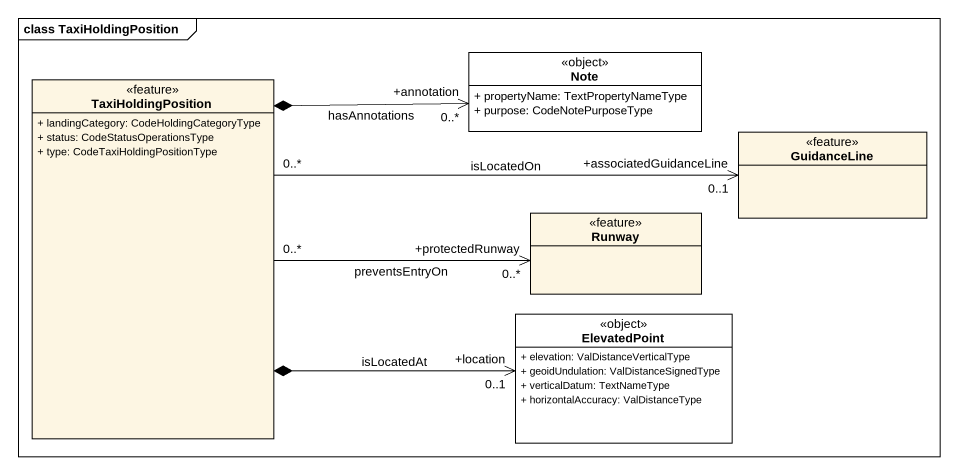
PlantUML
@startuml
mainframe class TaxiHoldingPosition
hide circle
hide empty members
skinparam classAttributeIconSize 0
class TaxiHoldingPosition <<feature>> {
  + landingCategory: CodeHoldingCategoryType
  + status: CodeStatusOperationsType
  + type: CodeTaxiHoldingPositionType
}
class "Note" as Note_ <<object>> #FFFFFF {
  + propertyName: TextPropertyNameType
  + purpose: CodeNotePurposeType
}
class GuidanceLine <<feature>>
class Runway <<feature>>
class ElevatedPoint <<object>> #FFFFFF {
  + elevation: ValDistanceVerticalType
  + geoidUndulation: ValDistanceSignedType
  + verticalDatum: TextNameType
  + horizontalAccuracy: ValDistanceType
}
TaxiHoldingPosition *-right-> "+annotation\n0..*" Note_ : hasAnnotations
TaxiHoldingPosition "0..*" -right-> "+associatedGuidanceLine\n0..1" GuidanceLine : isLocatedOn
TaxiHoldingPosition "0..*" -right-> "+protectedRunway\n0..*" Runway : preventsEntryOn
TaxiHoldingPosition *-right-> "+location\n0..1" ElevatedPoint : isLocatedAt
@enduml
